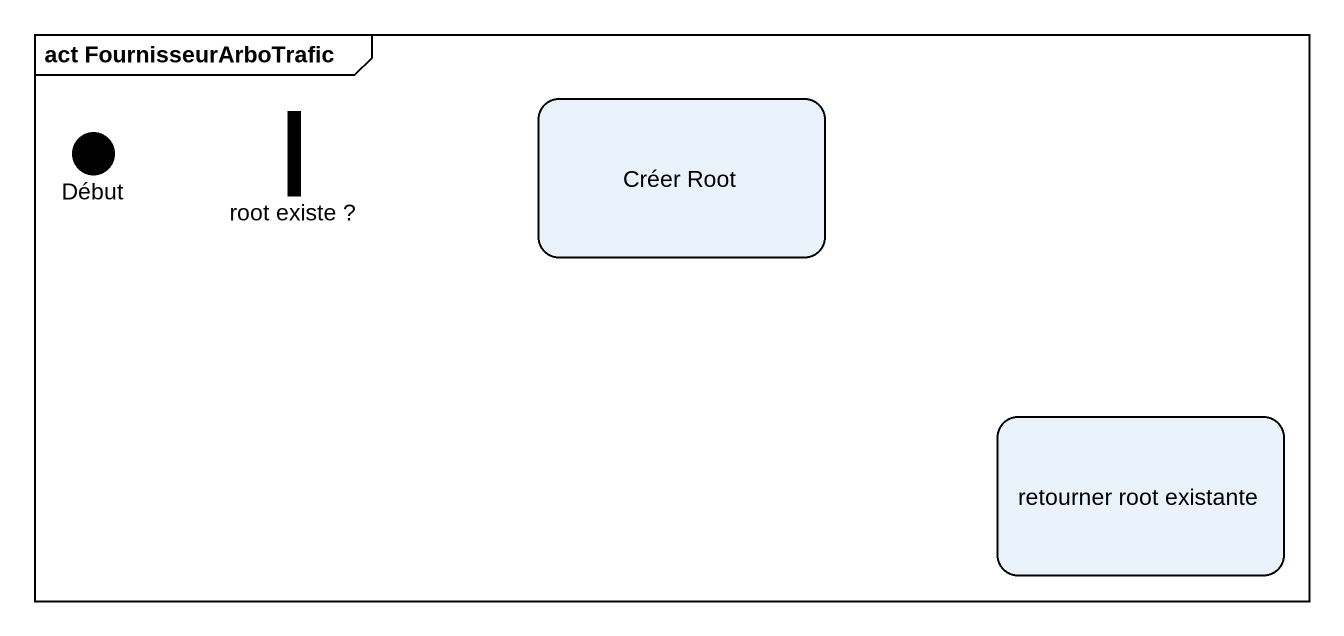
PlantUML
@startuml
mainframe act FournisseurArboTrafic
hide empty description
state Début <<start>>
state "root existe ?" as root_existe <<fork>>
state "Créer Root" as Créer_Root
state "retourner root existante" as retourner_root_existante
@enduml
